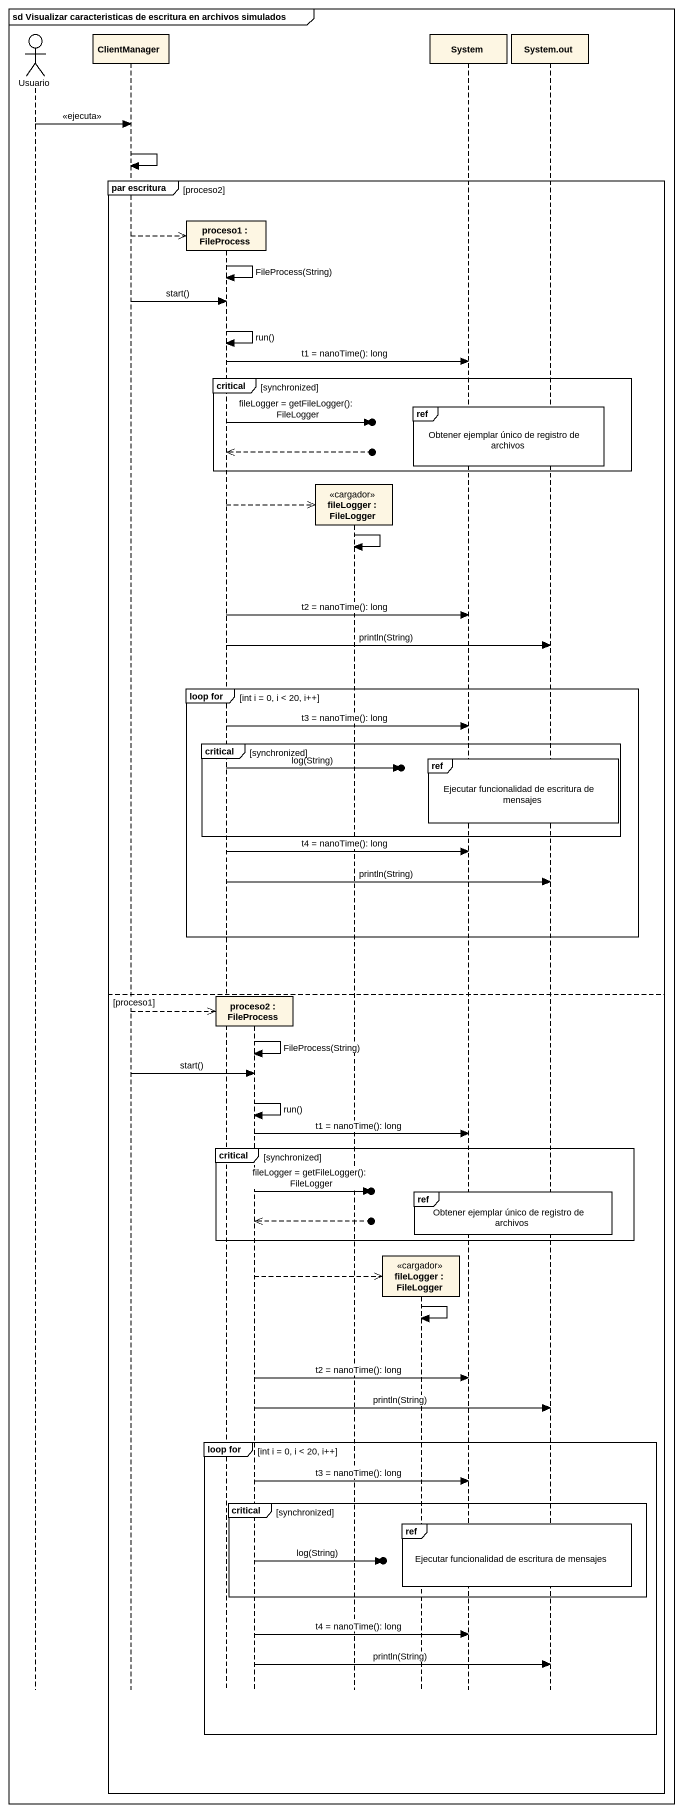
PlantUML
@startuml
mainframe sd Visualizar caracteristicas de escritura en archivos simulados
hide footbox
actor Usuario
participant ClientManager
participant "proceso1 : FileProcess" as proceso1
participant "proceso2 : FileProcess" as proceso2
participant "fileLogger : FileLogger" as fileLogger <<cargador>>
participant "fileLogger : FileLogger" as fileLogger_2 <<cargador>>
participant System
participant "System.out" as System_out

Usuario -> ClientManager : <<ejecuta>>
ClientManager -> ClientManager
group par escritura [proceso2]
  ClientManager -->> proceso1 **
  proceso1 -> proceso1 : FileProcess(String)
  ClientManager -> proceso1 : start()
  proceso1 -> proceso1 : run()
  proceso1 -> System : t1 = nanoTime(): long
  critical synchronized
    ref over fileLogger_2, System, System_out : Obtener ejemplar único de registro de archivos
    proceso1 ->o] : fileLogger = getFileLogger(): FileLogger
    proceso1 <<--o]
  end
  proceso1 -->> fileLogger **
  fileLogger -> fileLogger
  proceso1 -> System : t2 = nanoTime(): long
  proceso1 -> System_out : println(String)
  group loop for [int i = 0, i < 20, i++]
    proceso1 -> System : t3 = nanoTime(): long
    critical synchronized
      ref over System, System_out : Ejecutar funcionalidad de escritura de mensajes
      proceso1 ->o] : log(String)
    end
    proceso1 -> System : t4 = nanoTime(): long
    proceso1 -> System_out : println(String)
  end
else proceso1
  ClientManager -->> proceso2 **
  proceso2 -> proceso2 : FileProcess(String)
  ClientManager -> proceso2 : start()
  proceso2 -> proceso2 : run()
  proceso2 -> System : t1 = nanoTime(): long
  critical synchronized
    proceso2 ->o] : fileLogger = getFileLogger(): FileLogger
    ref over fileLogger_2, System, System_out : Obtener ejemplar único de registro de archivos
    proceso2 <<--o]
  end
  proceso2 -->> fileLogger_2 **
  fileLogger_2 -> fileLogger_2
  proceso2 -> System : t2 = nanoTime(): long
  proceso2 -> System_out : println(String)
  group loop for [int i = 0, i < 20, i++]
    proceso2 -> System : t3 = nanoTime(): long
    critical synchronized
      ref over fileLogger_2, System, System_out : Ejecutar funcionalidad de escritura de mensajes
      proceso2 ->o] : log(String)
    end
    proceso2 -> System : t4 = nanoTime(): long
    proceso2 -> System_out : println(String)
  end
end
@enduml
